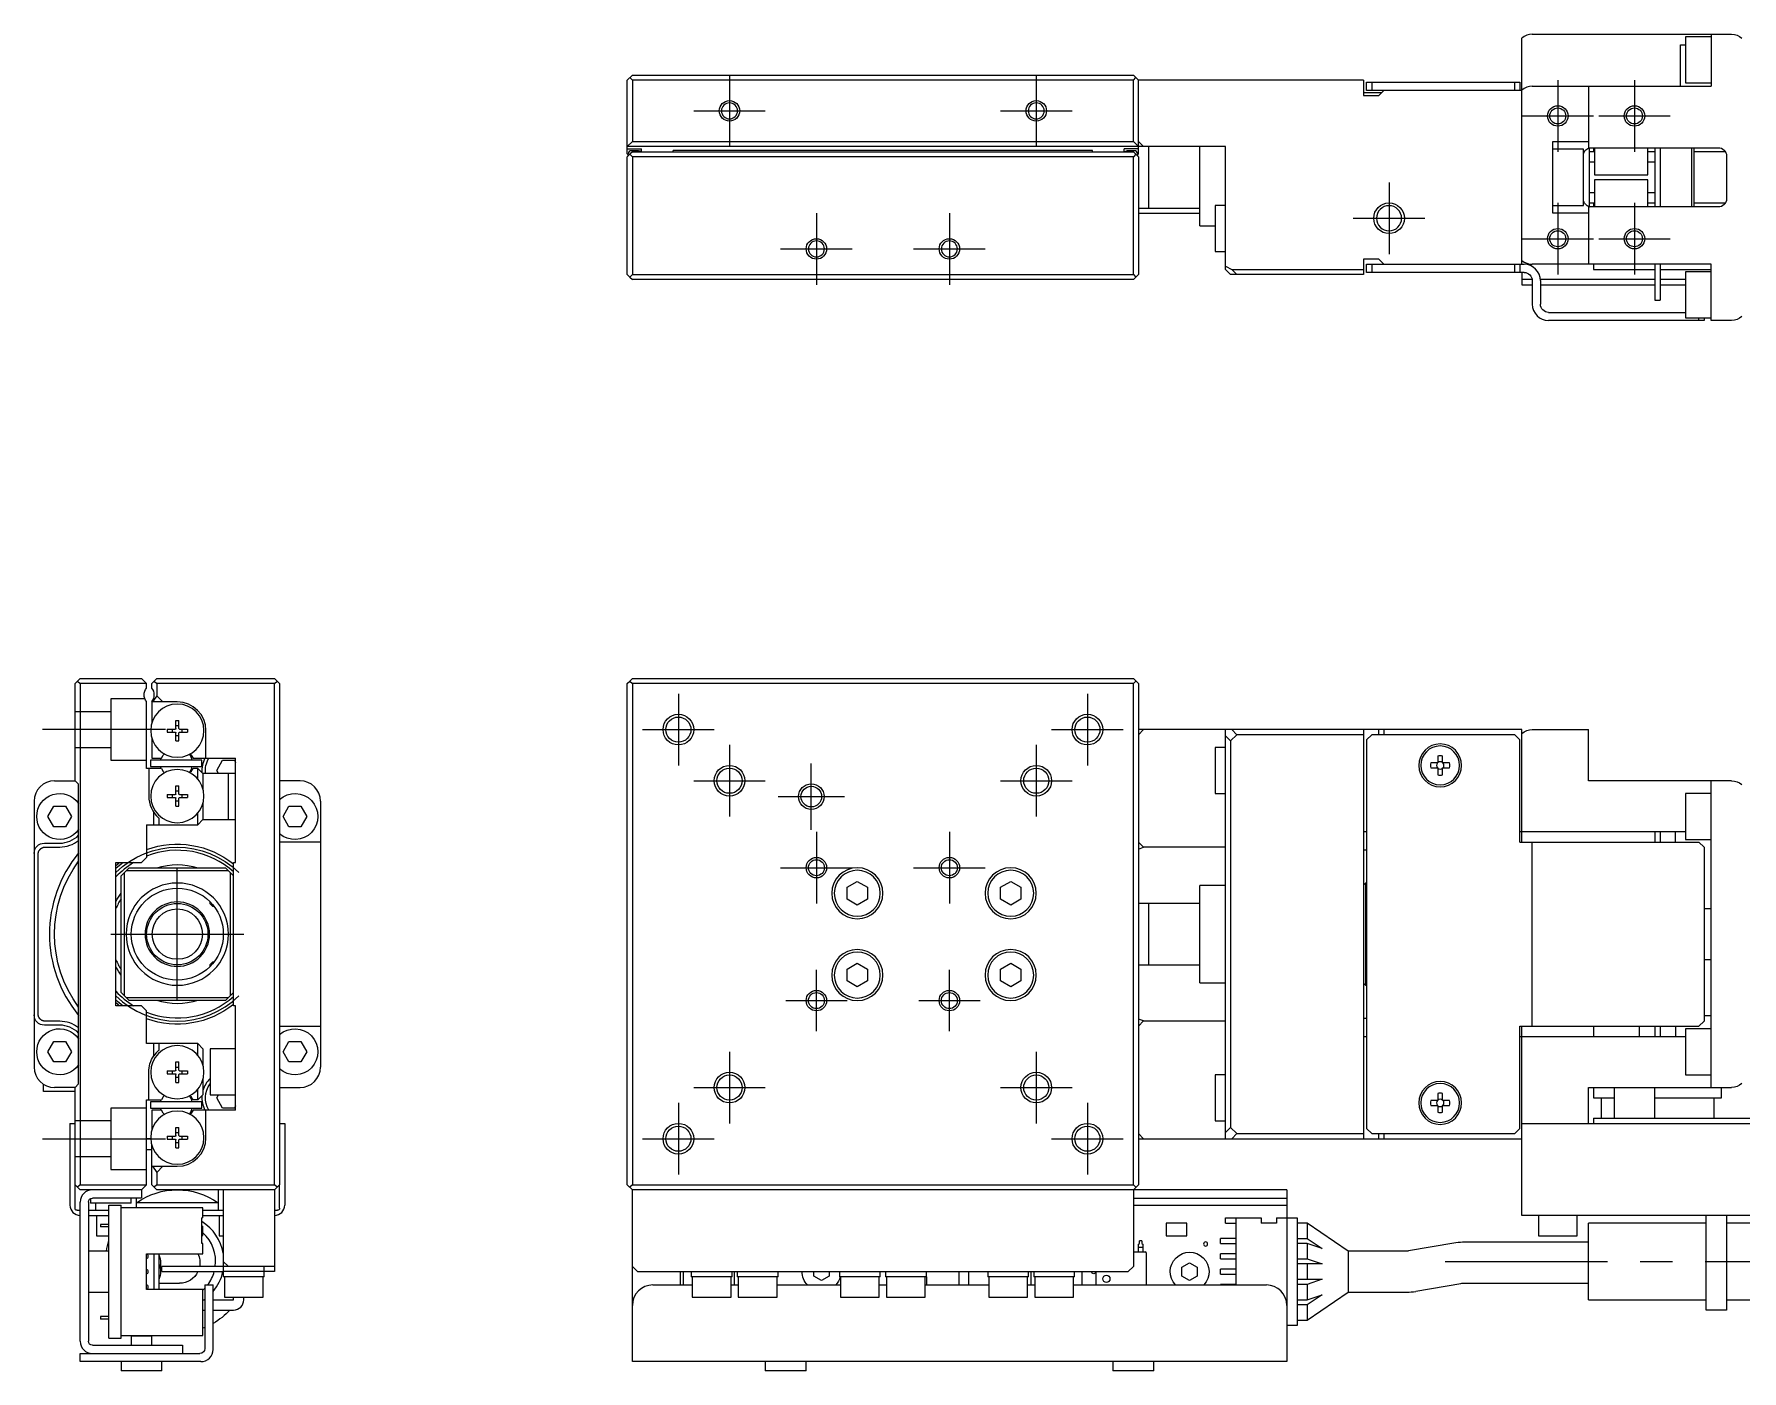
# Model space of a CAD drawing. Extents: x 0 to 586, y -8 to 203.
# Drawn here: x 0 to 167, y 72.1 to 202.8 of the extents above; entities that cross this region are included whole.
import ezdxf

# ---------------------------------------------------------------- set-up
doc = ezdxf.new("R2010")
doc.units = 0
doc.header["$LTSCALE"] = 0.5
doc.linetypes.add('CENTER', pattern=[50.8, 31.75, -6.35, 6.35, -6.35])
doc.linetypes.add('DASHED', pattern=[19.05, 12.7, -6.35])
for name, color, linetype in [('MSM_CENTER', 1, 'CENTER'), ('MSM_CONTINUOUS', 7, 'CONTINUOUS'), ('MSM_DASHED', 4, 'DASHED'), ('MSM_NARROW', 5, 'CONTINUOUS')]:
    doc.layers.add(name, color=color, linetype=linetype)

msp = doc.modelspace()

# ---------------------------------------------------------------- linework, layer by layer
at = {"layer": 'MSM_CENTER'}
for p, q in [((68, 198.8), (68, 191.8)), ((98, 198.8), (98, 191.8)), ((149, 198.3), (149, 191.3)), ((156.5, 198.3), (156.5, 191.3)), ((64.5, 195.3), (71.5, 195.3)), ((94.5, 195.3), (101.5, 195.3)), ((145.5, 194.8), (152.5, 194.8)), ((153, 194.8), (160, 194.8)), ((132.5, 188.3), (132.5, 181.3)), ((149, 186.3), (149, 179.3)), ((156.5, 186.3), (156.5, 179.3)), ((76.5, 185.3), (76.5, 178.3)), ((89.5, 185.3), (89.5, 178.3)), ((129, 184.8), (136, 184.8)), ((145.5, 182.8), (152.5, 182.8)), ((153, 182.8), (160, 182.8)), ((73, 181.8), (80, 181.8)), ((86, 181.8), (93, 181.8)), ((63, 138.3), (63, 131.3)), ((103, 138.3), (103, 131.3)), ((12.84, 134.8), (0.83, 134.8)), ((59.5, 134.8), (66.5, 134.8)), ((99.5, 134.8), (106.5, 134.8)), ((68, 133.3), (68, 126.3)), ((98, 133.3), (98, 126.3)), ((76, 125), (76, 131.5)), ((64.5, 129.8), (71.5, 129.8)), ((94.5, 129.8), (101.5, 129.8)), ((72.75, 128.25), (79.25, 128.25)), ((76.5, 124.8), (76.5, 117.8)), ((89.5, 124.8), (89.5, 117.8)), ((14, 108.3), (14, 121.3)), ((73, 121.3), (80, 121.3)), ((86, 121.3), (93, 121.3)), ((7.5, 114.8), (20.5, 114.8)), ((76.5, 105.3), (76.5, 111.3)), ((89.5, 105.3), (89.5, 111.3)), ((73.5, 108.3), (79.5, 108.3)), ((86.5, 108.3), (92.5, 108.3)), ((68, 103.3), (68, 96.3)), ((98, 103.3), (98, 96.3)), ((64.5, 99.8), (71.5, 99.8)), ((94.5, 99.8), (101.5, 99.8)), ((63, 98.3), (63, 91.3)), ((103, 98.3), (103, 91.3)), ((0.83, 94.8), (12.84, 94.8)), ((59.5, 94.8), (66.5, 94.8)), ((99.5, 94.8), (106.5, 94.8)), ((138, 82.8), (288, 82.8))]:
    msp.add_line(p, q, dxfattribs=at)
at = {"layer": 'MSM_CONTINUOUS'}
for p, q in [((145.5, 197.32), (145.5, 202.42)), ((146.5, 202.8), (166, 202.8)), ((161.5, 202.55), (161.5, 198.05)), ((164, 202.55), (161.5, 202.55)), ((164, 202.8), (164, 197.7)), ((161, 201.75), (161.5, 201.75)), ((161, 197.7), (161, 201.75)), ((58.5, 198.8), (58, 198.3)), ((58.5, 198.8), (107.5, 198.8)), ((108, 198.3), (107.5, 198.8)), ((58, 191.1), (58, 198.3)), ((58.25, 198.55), (58.5, 198.3)), ((58.5, 198.3), (58.5, 192.3)), ((107.5, 198.3), (58.5, 198.3)), ((107.5, 198.3), (107.75, 198.55)), ((107.5, 192.3), (107.5, 198.3)), ((108, 191.1), (108, 198.3)), ((130, 198.3), (108, 198.3)), ((130, 198.3), (130, 196.8)), ((130.3, 197.3), (130.3, 198.1)), ((130.3, 198.1), (145.3, 198.1)), ((145.5, 197.3), (130.3, 197.3)), ((130.8, 198.1), (130.8, 197.3)), ((132, 197.3), (131.5, 196.8)), ((144.8, 197.3), (144.8, 198.1)), ((145.3, 198.1), (145.3, 197.3)), ((145.5, 180.3), (145.5, 197.3)), ((146.5, 197.7), (164, 197.7)), ((152, 197.7), (152, 191.67)), ((161.5, 198.05), (164, 198.05)), ((131.75, 197.05), (130, 197.05)), ((130, 196.8), (131.5, 196.8)), ((58.5, 192.3), (58, 191.8)), ((58.5, 192.3), (107.5, 192.3)), ((108, 191.8), (107.5, 192.3)), ((108.5, 191.8), (108, 192.3)), ((148.5, 192.3), (152, 192.3)), ((148.5, 185.3), (148.5, 192.3)), ((116.5, 191.8), (58, 191.8)), ((58, 191.6), (59.4, 191.6)), ((58.1, 191), (58, 191.1)), ((58.25, 191.05), (58, 190.8)), ((58, 179.3), (58, 190.8)), ((58.1, 190.9), (58.1, 191.1)), ((58.5, 191.3), (58.25, 191.05)), ((58.5, 190.8), (58.25, 191.05)), ((59.1, 191.4), (58.4, 191.4)), ((58.5, 191.3), (107.5, 191.3)), ((58.5, 190.8), (58.5, 179.3)), ((107.5, 190.8), (58.5, 190.8)), ((59.4, 191.3), (59.4, 191.6)), ((103.5, 191.41), (62.5, 191.41)), ((62.5, 191.3), (62.5, 191.41)), ((103.5, 191.3), (103.5, 191.41)), ((106.6, 191.3), (106.6, 191.6)), ((108, 191.6), (106.6, 191.6)), ((107.6, 191.4), (106.9, 191.4)), ((108, 190.8), (107.5, 191.3)), ((107.75, 191.05), (107.5, 190.8)), ((107.5, 179.3), (107.5, 190.8)), ((108, 191.1), (107.9, 191)), ((107.9, 191.1), (107.9, 190.9)), ((108, 190.8), (108, 179.3)), ((109, 185.8), (109, 191.8)), ((114, 184.05), (114, 191.8)), ((116.5, 179.8), (116.5, 191.8)), ((151.5, 191.55), (148.5, 191.55)), ((151.5, 186.05), (151.5, 191.55)), ((152, 191.67), (152.09, 191.67)), ((152.01, 191.65), (152.09, 191.67)), ((152.1, 185.92), (152.1, 191.68)), ((152.6, 191.3), (152.1, 191.3)), ((152.3, 191.7), (164.7, 191.7)), ((152.5, 191.7), (152.5, 191.3)), ((152.6, 191.7), (152.6, 189.05)), ((157.8, 189.05), (157.8, 191.7)), ((158.5, 191.3), (157.8, 191.3)), ((158.5, 191.7), (158.5, 185.9)), ((159, 191.7), (159, 185.9)), ((162.1, 185.9), (162.1, 191.7)), ((162.3, 191.7), (162.3, 185.9)), ((165.39, 191.3), (162.3, 191.3)), ((165.5, 190.9), (165.5, 186.7)), ((152.1, 190.3), (152.6, 190.3)), ((152.6, 189.05), (157.8, 189.05)), ((157.8, 190.3), (158.5, 190.3)), ((152.6, 187.3), (152.1, 187.3)), ((152.6, 188.55), (152.6, 185.9)), ((157.8, 188.55), (152.6, 188.55)), ((157.8, 185.9), (157.8, 188.55)), ((158.5, 187.3), (157.8, 187.3)), ((108, 185.8), (114, 185.8)), ((115.5, 186.05), (115.5, 181.55)), ((116.5, 186.05), (115.5, 186.05)), ((148.5, 186.05), (151.5, 186.05)), ((152, 185.93), (152, 180.3)), ((152, 185.93), (152.09, 185.93)), ((152.09, 185.93), (152.01, 185.96)), ((152.1, 186.3), (152.6, 186.3)), ((164.7, 185.9), (152.3, 185.9)), ((152.5, 186.3), (152.5, 185.9)), ((157.8, 186.3), (158.5, 186.3)), ((162.3, 186.3), (165.39, 186.3)), ((108, 185.3), (114, 185.3)), ((114, 184.05), (115.5, 184.05)), ((152, 185.3), (148.5, 185.3)), ((115.5, 181.55), (116.5, 181.55)), ((131.5, 180.8), (130, 180.8)), ((130, 180.8), (130, 179.3)), ((131.5, 180.8), (132, 180.3)), ((58, 179.3), (58.25, 179.05)), ((58.25, 179.05), (58.5, 179.3)), ((58.25, 179.05), (58.5, 178.8)), ((58.5, 179.3), (107.5, 179.3)), ((107.5, 178.8), (58.5, 178.8)), ((107.5, 179.3), (107.75, 179.05)), ((107.5, 178.8), (108, 179.3)), ((116.5, 180.11), (117.11, 179.8)), ((117, 179.3), (116.5, 179.8)), ((130, 179.3), (117, 179.3)), ((117.11, 179.8), (130, 179.8)), ((117.11, 179.8), (117.61, 179.3)), ((130.3, 179.5), (130.3, 180.3)), ((130.3, 180.3), (145.7, 180.3)), ((145.7, 179.5), (130.3, 179.5)), ((130.8, 180.3), (130.8, 179.5)), ((144.8, 179.5), (144.8, 180.3)), ((145.3, 180.3), (145.3, 179.5)), ((145.5, 179.5), (145.5, 178.3)), ((146.49, 178.8), (145.5, 178.8)), ((164, 180.3), (146.5, 180.3)), ((146.5, 178.7), (146.5, 176.4)), ((158.5, 178.8), (147.3, 178.8)), ((147.3, 178.7), (147.3, 176.4)), ((152.5, 180.3), (152.5, 179.8)), ((152.5, 179.8), (158.5, 179.8)), ((158.5, 180.3), (158.5, 176.8)), ((159, 180.3), (159, 176.8)), ((159, 179.8), (164, 179.8)), ((161.5, 178.8), (159, 178.8)), ((161.5, 179.55), (161.5, 175.05)), ((164, 179.55), (161.5, 179.55)), ((164, 174.8), (164, 180.3)), ((145.5, 178.3), (146.5, 178.3)), ((147.3, 178.3), (158.5, 178.3)), ((159, 178.3), (161.5, 178.3)), ((148.1, 175.6), (161.5, 175.6)), ((158.5, 176.8), (159, 176.8)), ((163.3, 174.8), (148.1, 174.8)), ((161.5, 175.05), (164, 175.05)), ((162.8, 174.8), (162.8, 175.05)), ((163.3, 175.05), (163.3, 174.8)), ((166, 174.8), (164, 174.8)), ((4, 139.3), (4.5, 139.8)), ((4, 129.8), (4, 139.3)), ((4.25, 139.55), (4.5, 139.3)), ((4.5, 139.8), (10.5, 139.8)), ((4.5, 139.3), (4.5, 90.3)), ((11, 139.3), (4.5, 139.3)), ((10.5, 139.8), (11, 139.3)), ((11, 138.86), (11, 139.3)), ((11.5, 139.3), (12, 139.8)), ((11.5, 138.86), (11.5, 139.3)), ((11.75, 139.55), (12, 139.3)), ((12, 139.8), (23.5, 139.8)), ((12, 139.3), (12, 138.1)), ((23.5, 139.3), (12, 139.3)), ((24, 139.3), (23.5, 139.8)), ((23.5, 139.3), (23.75, 139.55)), ((23.5, 90.3), (23.5, 139.3)), ((24, 139.3), (24, 90.3)), ((58, 139.3), (58.25, 139.55)), ((58, 90.3), (58, 139.3)), ((58.25, 139.55), (58.5, 139.8)), ((58.25, 139.55), (58.5, 139.3)), ((58.5, 139.8), (107.5, 139.8)), ((107.5, 139.3), (58.5, 139.3)), ((58.5, 139.3), (58.5, 90.3)), ((107.5, 139.8), (108, 139.3)), ((107.5, 139.3), (107.75, 139.55)), ((107.5, 90.3), (107.5, 139.3)), ((108, 139.3), (108, 90.3)), ((11, 131), (11, 137.54)), ((11.5, 137.54), (11.5, 135.41)), ((14, 137.5), (11.5, 137.5)), ((12, 138.1), (11.58, 137.5)), ((12.6, 137.5), (12, 138.1)), ((13.86, 135.7), (14.15, 135.7)), ((13.86, 134.9), (13.86, 135.7)), ((14.15, 134.9), (14.15, 135.7)), ((11.4, 134.8), (11, 134.8)), ((11.5, 133.99), (11.5, 132)), ((13, 134.84), (13.8, 134.84)), ((13, 134.84), (13, 134.55)), ((13, 134.55), (13.8, 134.55)), ((13.53, 134.55), (13.53, 134.84)), ((14.15, 135.17), (13.86, 135.17)), ((13.86, 133.7), (13.86, 134.49)), ((13.86, 134.23), (14.15, 134.23)), ((13.86, 133.7), (14.15, 133.7)), ((14.15, 133.7), (14.15, 134.49)), ((14.21, 134.84), (15, 134.84)), ((14.21, 134.55), (15, 134.55)), ((14.47, 134.55), (14.47, 134.84)), ((15, 134.84), (15, 134.55)), ((16.8, 132), (16.8, 134.7)), ((108, 134.3), (108.5, 134.8)), ((145.5, 134.8), (108, 134.8)), ((116.5, 94.8), (116.5, 134.8)), ((117, 133.69), (116.5, 134.19)), ((117.61, 134.3), (117, 133.69)), ((117, 133.69), (117, 95.91)), ((117.11, 134.8), (117.61, 134.3)), ((130, 134.3), (117.61, 134.3)), ((130, 134.8), (130, 94.8)), ((130.8, 134.3), (130.3, 133.8)), ((130.3, 133.8), (130.3, 95.8)), ((144.8, 134.3), (130.8, 134.3)), ((131.5, 134.3), (131.5, 134.8)), ((132, 134.8), (132, 134.3)), ((145.3, 133.8), (144.8, 134.3)), ((145.3, 123.8), (145.3, 133.8)), ((145.5, 123.8), (145.5, 134.8)), ((146.5, 134.8), (152, 134.8)), ((152, 129.8), (152, 134.8)), ((11.5, 132), (12.46, 132)), ((12.46, 132), (12.63, 132.29)), ((15.37, 132.29), (15.54, 132)), ((15.54, 132), (19.7, 132)), ((19.7, 121.8), (19.7, 132)), ((115.5, 133.05), (115.5, 128.55)), ((116.5, 133.05), (115.5, 133.05)), ((137.26, 132.22), (137.26, 131.54)), ((137.74, 131.54), (137.74, 132.22)), ((12.46, 131), (11, 131)), ((11.2, 131), (11.2, 128.3)), ((11.39, 131.8), (11.39, 131.2)), ((16.39, 131.8), (11.39, 131.8)), ((11.39, 131.2), (16.39, 131.2)), ((12.46, 131), (12.63, 130.71)), ((15.37, 130.71), (15.54, 131)), ((16, 131), (15.54, 131)), ((16, 129.96), (16, 131)), ((16, 131), (16.5, 130.5)), ((16.39, 131.2), (16.39, 131.8)), ((19.7, 130.5), (16.5, 130.5)), ((16.5, 130.5), (16.5, 129.01)), ((17.85, 130.8), (18.42, 131.8)), ((18.02, 130.5), (17.85, 130.8)), ((18.42, 131.8), (19.58, 131.8)), ((19, 126), (19, 130.5)), ((19.58, 131.8), (19.7, 131.59)), ((137.26, 131.54), (136.58, 131.54)), ((136.58, 131.06), (137.26, 131.06)), ((137.26, 131.06), (137.26, 130.38)), ((138.42, 131.54), (137.74, 131.54)), ((137.74, 131.06), (138.42, 131.06)), ((137.74, 130.38), (137.74, 131.06)), ((2, 129.8), (4, 129.8)), ((4.35, 129.45), (4, 129.8)), ((4.35, 100.15), (4.35, 129.45)), ((13.86, 129.3), (14.15, 129.3)), ((13.86, 128.5), (13.86, 129.3)), ((14.15, 128.77), (13.86, 128.77)), ((14.15, 128.5), (14.15, 129.3)), ((26, 129.8), (24, 129.8)), ((166, 129.8), (152, 129.8)), ((164, 99.8), (164, 129.8)), ((0, 127.8), (0, 101.8)), ((1.35, 126.3), (1.92, 127.3)), ((1.92, 127.3), (3.08, 127.3)), ((3.08, 127.3), (3.65, 126.3)), ((13, 128.44), (13.8, 128.44)), ((13, 128.44), (13, 128.15)), ((13, 128.15), (13.8, 128.15)), ((13.53, 128.15), (13.53, 128.44)), ((13.86, 127.3), (13.86, 128.09)), ((13.86, 127.83), (14.15, 127.83)), ((13.86, 127.3), (14.15, 127.3)), ((14.15, 127.3), (14.15, 128.09)), ((14.21, 128.44), (15, 128.44)), ((14.21, 128.15), (15, 128.15)), ((14.47, 128.15), (14.47, 128.44)), ((15, 128.44), (15, 128.15)), ((16.5, 127.59), (16.5, 126)), ((24.35, 126.3), (24.92, 127.3)), ((24.92, 127.3), (26.08, 127.3)), ((26.08, 127.3), (26.65, 126.3)), ((28, 127.8), (28, 123.8)), ((115.5, 128.55), (116.5, 128.55)), ((161.5, 128.55), (161.5, 124.05)), ((164, 128.55), (161.5, 128.55)), ((1.92, 125.3), (1.35, 126.3)), ((3.08, 125.3), (1.92, 125.3)), ((3.65, 126.3), (3.08, 125.3)), ((11, 125.5), (16, 125.5)), ((11, 125.5), (11, 122.3)), ((11.7, 125.5), (11.7, 126.7)), ((12.2, 126.16), (12.2, 125.5)), ((16, 125.5), (16, 126.64)), ((16.5, 126), (16, 125.5)), ((16.5, 126), (19.7, 126)), ((24.92, 125.3), (24.35, 126.3)), ((26.08, 125.3), (24.92, 125.3)), ((26.65, 126.3), (26.08, 125.3)), ((1, 123.7), (2.5, 123.7)), ((28, 123.8), (24, 123.8)), ((28, 123.8), (28, 105.8)), ((108.5, 123.29), (108, 123.79)), ((130.3, 124.8), (130, 124.8)), ((161.5, 124.8), (145.3, 124.8)), ((145.3, 123.8), (162.8, 123.8)), ((146.5, 105.8), (146.5, 123.8)), ((158.5, 124.8), (158.5, 123.8)), ((159, 124.8), (159, 123.8)), ((160.5, 123.8), (160.5, 124.8)), ((161.5, 124.05), (164, 124.05)), ((163.3, 123.3), (162.8, 123.8)), ((0.38, 107.03), (0.38, 122.57)), ((1.13, 123.32), (2.5, 123.32)), ((11, 122.3), (10.5, 121.8)), ((108, 123.11), (108.5, 123.29)), ((116.5, 123.29), (108.5, 123.29)), ((130, 123.05), (130.3, 123.05)), ((163.3, 123.3), (163.3, 106.3)), ((8, 121.8), (10.5, 121.8)), ((8, 107.8), (8, 121.8)), ((8.5, 120.5), (8.8, 120.8)), ((8.5, 109.1), (8.5, 120.5)), ((9, 121), (8.8, 120.8)), ((8.8, 120.8), (8.8, 108.8)), ((9, 121), (9.3, 121.3)), ((19, 121), (9, 121)), ((9.3, 121.3), (18.7, 121.3)), ((18.7, 121.3), (19, 121)), ((19.2, 120.8), (19, 121)), ((19.2, 108.8), (19.2, 120.8)), ((19.2, 120.8), (19.5, 120.5)), ((19.5, 107.8), (19.5, 121.8)), ((19.5, 121.8), (19.7, 121.8)), ((79.5, 119.38), (80.5, 119.95)), ((79.5, 118.22), (79.5, 119.38)), ((80.5, 119.95), (81.5, 119.38)), ((81.5, 119.38), (81.5, 118.22)), ((94.5, 119.38), (95.5, 119.95)), ((94.5, 118.22), (94.5, 119.38)), ((95.5, 119.95), (96.5, 119.38)), ((96.5, 119.38), (96.5, 118.22)), ((114, 110.05), (114, 119.55)), ((116.5, 119.55), (114, 119.55)), ((130.2, 119.8), (130, 119.6)), ((130.2, 119.8), (130.2, 109.8)), ((130.3, 119.8), (130.2, 119.8)), ((17.2, 117.77), (17.2, 117.96)), ((17.2, 117.77), (17.43, 117.55)), ((17.43, 117.72), (17.43, 117.55)), ((17.43, 117.55), (17.56, 117.55)), ((17.56, 117.55), (17.56, 117.55)), ((17.56, 117.55), (17.56, 117.55)), ((80.5, 117.65), (79.5, 118.22)), ((81.5, 118.22), (80.5, 117.65)), ((95.5, 117.65), (94.5, 118.22)), ((96.5, 118.22), (95.5, 117.65)), ((114, 117.8), (108, 117.8)), ((109, 111.8), (109, 117.8)), ((163.3, 117.3), (164, 117.3)), ((11.04, 113.74), (11.04, 113.74)), ((16.97, 113.74), (16.97, 113.74)), ((12.56, 112), (12.63, 112)), ((12.69, 111.94), (12.63, 112)), ((15.38, 112), (15.31, 111.94)), ((15.38, 112), (15.44, 112)), ((17.43, 112.05), (17.2, 111.82)), ((17.56, 112.05), (17.43, 112.05)), ((17.43, 112.05), (17.43, 111.88)), ((79.5, 111.38), (80.5, 111.95)), ((80.5, 111.95), (81.5, 111.38)), ((94.5, 111.38), (95.5, 111.95)), ((95.5, 111.95), (96.5, 111.38)), ((164, 112.3), (163.3, 112.3)), ((17.2, 111.64), (17.2, 111.82)), ((79.5, 110.22), (79.5, 111.38)), ((80.5, 109.65), (79.5, 110.22)), ((81.5, 110.22), (80.5, 109.65)), ((81.5, 111.38), (81.5, 110.22)), ((94.5, 110.22), (94.5, 111.38)), ((95.5, 109.65), (94.5, 110.22)), ((96.5, 110.22), (95.5, 109.65)), ((96.5, 111.38), (96.5, 110.22)), ((108, 111.8), (114, 111.8)), ((8.8, 108.8), (8.5, 109.1)), ((8.8, 108.8), (9.3, 108.3)), ((9, 108.6), (19, 108.6)), ((19, 108.6), (18.7, 108.3)), ((19, 108.6), (19.2, 108.8)), ((19.5, 109.1), (19.2, 108.8)), ((114, 110.05), (116.5, 110.05)), ((130, 110), (130.2, 109.8)), ((130.2, 109.8), (130.3, 109.8)), ((10.5, 107.8), (8, 107.8)), ((18.7, 108.3), (9.3, 108.3)), ((10.5, 107.8), (11, 107.3)), ((11, 104.1), (11, 107.3)), ((19.7, 107.8), (19.5, 107.8)), ((19.7, 97.6), (19.7, 107.8)), ((2.5, 105.9), (1, 105.9)), ((2.5, 106.28), (1.13, 106.28)), ((24, 105.8), (28, 105.8)), ((28, 105.8), (28, 101.8)), ((108.5, 106.31), (108, 106.49)), ((108, 105.81), (108.5, 106.31)), ((108.5, 106.31), (116.5, 106.31)), ((130.3, 106.55), (130, 106.55)), ((145.3, 95.8), (145.3, 105.8)), ((145.3, 105.8), (162.8, 105.8)), ((145.5, 87.3), (145.5, 105.8)), ((152.5, 105.8), (152.5, 104.8)), ((157, 104.8), (157, 105.8)), ((158.5, 105.8), (158.5, 104.8)), ((159, 105.8), (159, 104.8)), ((160.5, 105.8), (160.5, 104.8)), ((161.5, 105.55), (161.5, 101.05)), ((164, 105.55), (161.5, 105.55)), ((162.8, 105.8), (163.3, 106.3)), ((164, 106.8), (163.3, 106.8)), ((1.35, 103.3), (1.92, 104.3)), ((1.92, 104.3), (3.08, 104.3)), ((3.08, 104.3), (3.65, 103.3)), ((16, 104.1), (11, 104.1)), ((11.7, 102.9), (11.7, 104.1)), ((12.2, 104.1), (12.2, 103.44)), ((16, 102.96), (16, 104.1)), ((16, 104.1), (16.5, 103.6)), ((16.5, 103.6), (16.5, 102.01)), ((19.7, 103.6), (17.2, 103.6)), ((17.2, 103.6), (17.2, 99.1)), ((24.35, 103.3), (24.92, 104.3)), ((24.92, 104.3), (26.08, 104.3)), ((26.08, 104.3), (26.65, 103.3)), ((130, 104.8), (130.3, 104.8)), ((145.3, 104.8), (161.5, 104.8)), ((1.92, 102.3), (1.35, 103.3)), ((3.08, 102.3), (1.92, 102.3)), ((3.65, 103.3), (3.08, 102.3)), ((13.86, 102.3), (14.15, 102.3)), ((13.86, 101.5), (13.86, 102.3)), ((14.15, 101.5), (14.15, 102.3)), ((24.92, 102.3), (24.35, 103.3)), ((26.08, 102.3), (24.92, 102.3)), ((26.65, 103.3), (26.08, 102.3)), ((11.2, 98.6), (11.2, 101.3)), ((13, 101.44), (13.8, 101.44)), ((13, 101.44), (13, 101.15)), ((13, 101.15), (13.8, 101.15)), ((13.53, 101.15), (13.53, 101.44)), ((14.15, 101.77), (13.86, 101.77)), ((13.86, 100.3), (13.86, 101.09)), ((13.86, 100.83), (14.15, 100.83)), ((13.86, 100.3), (14.15, 100.3)), ((14.15, 100.3), (14.15, 101.09)), ((14.21, 101.44), (15, 101.44)), ((14.21, 101.15), (15, 101.15)), ((14.47, 101.15), (14.47, 101.44)), ((15, 101.44), (15, 101.15)), ((16.5, 100.59), (16.5, 99.1)), ((115.5, 101.05), (115.5, 96.55)), ((116.5, 101.05), (115.5, 101.05)), ((161.5, 101.05), (164, 101.05)), ((0.9, 99.4), (0.9, 100.13)), ((4, 99.4), (0.9, 99.4)), ((4, 99.8), (2, 99.8)), ((4, 99.8), (4.35, 100.15)), ((4, 90.3), (4, 99.8)), ((11, 98.6), (12.46, 98.6)), ((11, 90.3), (11, 98.6)), ((12.63, 98.89), (12.46, 98.6)), ((15.54, 98.6), (15.37, 98.89)), ((16, 98.6), (15.54, 98.6)), ((16, 98.6), (16, 99.64)), ((16.5, 99.1), (16, 98.6)), ((17.2, 99.1), (19.7, 99.1)), ((17.85, 98.8), (18.02, 99.1)), ((18.42, 97.8), (17.85, 98.8)), ((24, 99.8), (26, 99.8)), ((137.26, 98.54), (136.58, 98.54)), ((137.26, 99.22), (137.26, 98.54)), ((137.74, 98.54), (137.74, 99.22)), ((138.42, 98.54), (137.74, 98.54)), ((152, 96.3), (152, 99.8)), ((152, 99.8), (166, 99.8)), ((152.5, 99.8), (152.5, 98.8)), ((152.5, 98.8), (154.5, 98.8)), ((153.25, 98.8), (153.25, 96.8)), ((154.5, 99.8), (154.5, 96.8)), ((158.5, 96.8), (158.5, 99.8)), ((158.5, 98.8), (165, 98.8)), ((164.25, 98.8), (164.25, 96.8)), ((165, 98.8), (165, 99.8)), ((11.39, 98.4), (11.39, 97.8)), ((16.39, 98.4), (11.39, 98.4)), ((11.39, 97.8), (16.39, 97.8)), ((12.46, 97.6), (11.5, 97.6)), ((11.5, 97.6), (11.5, 95.61)), ((12.63, 97.31), (12.46, 97.6)), ((15.54, 97.6), (15.37, 97.31)), ((19.7, 97.6), (15.54, 97.6)), ((16.39, 97.8), (16.39, 98.4)), ((16.8, 94.9), (16.8, 97.6)), ((19.58, 97.8), (18.42, 97.8)), ((19.7, 98.01), (19.58, 97.8)), ((136.58, 98.06), (137.26, 98.06)), ((137.26, 98.06), (137.26, 97.38)), ((137.74, 98.06), (138.42, 98.06)), ((137.74, 97.38), (137.74, 98.06)), ((3.5, 96.3), (4, 96.3)), ((3.5, 96.3), (3.5, 88.3)), ((13.86, 95.9), (14.15, 95.9)), ((13.86, 95.1), (13.86, 95.9)), ((14.15, 95.37), (13.86, 95.37)), ((14.15, 95.1), (14.15, 95.9)), ((24, 96.3), (24.5, 96.3)), ((24.5, 96.3), (24.5, 88.3)), ((108.5, 94.8), (108, 95.3)), ((115.5, 96.55), (116.5, 96.55)), ((116.5, 95.41), (117, 95.91)), ((117, 95.91), (117.61, 95.3)), ((117.61, 95.3), (117.11, 94.8)), ((117.61, 95.3), (130, 95.3)), ((130.3, 95.8), (130.8, 95.3)), ((130.8, 95.3), (144.8, 95.3)), ((131.5, 94.8), (131.5, 95.3)), ((132, 95.3), (132, 94.8)), ((144.8, 95.3), (145.3, 95.8)), ((145.5, 96.3), (172.5, 96.3)), ((152.5, 96.8), (152.5, 96.3)), ((152.5, 96.8), (172.5, 96.8)), ((11.4, 94.8), (11, 94.8)), ((11.5, 93.72), (11, 93.72)), ((11.5, 90.3), (11.5, 94.19)), ((13, 95.04), (13.8, 95.04)), ((13, 95.04), (13, 94.75)), ((13, 94.75), (13.8, 94.75)), ((13.53, 94.75), (13.53, 95.04)), ((13.86, 93.9), (13.86, 94.69)), ((13.86, 94.43), (14.15, 94.43)), ((13.86, 93.9), (14.15, 93.9)), ((14.15, 93.9), (14.15, 94.69)), ((14.21, 95.04), (15, 95.04)), ((14.21, 94.75), (15, 94.75)), ((14.47, 94.75), (14.47, 95.04)), ((15, 95.04), (15, 94.75)), ((108, 94.8), (145.5, 94.8)), ((11.5, 92.1), (14, 92.1)), ((11.58, 92.1), (12, 91.5)), ((12, 91.5), (12.6, 92.1)), ((4, 88), (4, 90.3)), ((4.25, 90.05), (4, 90.3)), ((4.5, 90.3), (4.25, 90.05)), ((4.5, 90.3), (11, 90.3)), ((11, 90.3), (10.5, 89.8)), ((11.75, 90.05), (11.5, 90.3)), ((12, 90.3), (11.75, 90.05)), ((12, 91.5), (12, 90.3)), ((12, 90.3), (23.5, 90.3)), ((23.75, 90.05), (23.5, 90.3)), ((24, 90.3), (23.75, 90.05)), ((24, 88), (24, 90.3)), ((58.5, 89.8), (58, 90.3)), ((58.5, 90.3), (58.25, 90.05)), ((58.5, 90.3), (107.5, 90.3)), ((107.75, 90.05), (107.5, 90.3)), ((108, 90.3), (107.5, 89.8)), ((4.5, 89.8), (4.25, 90.05)), ((10.5, 89.8), (4.5, 89.8)), ((4.5, 75), (4.5, 88.6)), ((5.3, 88.6), (5.3, 75)), ((5.5, 88.95), (5.5, 88.5)), ((10.5, 89), (5.7, 89)), ((9.5, 88.5), (9.5, 89)), ((10, 88.05), (10, 89)), ((10, 88.55), (18, 88.55)), ((10.5, 89.8), (10.5, 89)), ((11.75, 90.05), (12, 89.8)), ((23.5, 89.8), (12, 89.8)), ((18, 89.8), (18, 87.8)), ((18.5, 89.8), (18.5, 81.3)), ((23.5, 89.8), (23.75, 90.05)), ((23.5, 89.8), (23.5, 81.8)), ((58.5, 73), (58.5, 89.8)), ((122.5, 89.8), (58.5, 89.8)), ((107.5, 89.8), (107.5, 82.3)), ((107.5, 89), (122.5, 89)), ((122.5, 89.8), (122.5, 73)), ((4.2, 87.8), (4.5, 87.8)), ((5.3, 87.8), (7.3, 87.8)), ((5.3, 87.3), (7.3, 87.3)), ((9.5, 88.5), (5.5, 88.5)), ((6, 88.5), (6, 87.8)), ((6.1, 87.3), (6.1, 85.3)), ((7.3, 75.3), (7.3, 88.3)), ((7.3, 88.3), (8.5, 88.3)), ((8.5, 75.3), (8.5, 88.3)), ((16.5, 88.05), (8.5, 88.05)), ((16.4, 84.55), (16.4, 87.05)), ((16.5, 87.05), (16.4, 87.05)), ((16.5, 87.05), (16.5, 88.05)), ((16.5, 87.8), (18.5, 87.8)), ((16.5, 87.3), (18.5, 87.3)), ((18.1, 87.3), (18.1, 85.3)), ((23.5, 87.8), (23.8, 87.8)), ((107.5, 88.3), (122.5, 88.3)), ((116.5, 87.05), (120, 87.05)), ((116.5, 86.55), (116.5, 87.05)), ((117.5, 87.05), (117.5, 80.5)), ((120, 87.05), (120, 86.55)), ((121.5, 87.05), (123.5, 87.05)), ((121.5, 87.05), (121.5, 86.55)), ((123.5, 87.05), (123.5, 76.55)), ((172.5, 87.3), (145.5, 87.3)), ((147.1, 87.3), (147.1, 85.3)), ((150.9, 85.3), (150.9, 87.3)), ((163.5, 78.05), (163.5, 87.3)), ((165.5, 87.3), (165.5, 78.05)), ((6.1, 85.3), (7.3, 85.3)), ((7.3, 86.42), (6.5, 86.42)), ((6.5, 86.42), (6.5, 86.17)), ((7.3, 86.17), (6.5, 86.17)), ((16.4, 86.25), (16.5, 86.25)), ((16.4, 85.87), (16.5, 85.87)), ((16.4, 85.72), (16.5, 85.72)), ((16.4, 85.35), (16.5, 85.35)), ((16.5, 85.35), (16.5, 86.25)), ((18.1, 85.3), (18.5, 85.3)), ((110.71, 86.55), (110.71, 85.3)), ((112.71, 86.55), (110.71, 86.55)), ((110.71, 85.3), (112.71, 85.3)), ((112.71, 85.3), (112.71, 86.55)), ((116.5, 86.55), (117.5, 86.55)), ((121.5, 86.55), (120, 86.55)), ((124.5, 86.55), (123.5, 86.55)), ((124.5, 86.55), (124.5, 85.05)), ((128.5, 83.8), (124.5, 86.55)), ((147.1, 85.3), (150.9, 85.3)), ((152, 79.05), (152, 86.55)), ((163.5, 86.55), (152, 86.55)), ((187, 86.55), (165.5, 86.55)), ((7.3, 83.8), (5.3, 83.8)), ((11, 83.55), (16.5, 83.55)), ((11, 80.05), (11, 83.55)), ((11.7, 83.55), (11.7, 80.05)), ((12.2, 83.55), (12.2, 80.05)), ((16.5, 84.55), (16.4, 84.55)), ((16.5, 83.55), (16.5, 84.55)), ((107.5, 83.75), (108.66, 83.75)), ((108, 84.48), (108.11, 84.55)), ((108, 83.75), (108, 84.48)), ((108, 84.19), (108.43, 84.19)), ((108.11, 84.55), (108.11, 84.8)), ((108.31, 84.8), (108.11, 84.8)), ((108.31, 84.8), (108.31, 84.55)), ((108.31, 84.55), (108.43, 84.48)), ((108.43, 84.48), (108.43, 83.75)), ((108.76, 83.65), (108.76, 80.5)), ((116, 84.55), (116, 85.05)), ((117.5, 85.05), (116, 85.05)), ((116, 84.55), (117.5, 84.55)), ((116, 83.05), (116, 83.55)), ((117.5, 83.55), (116, 83.55)), ((123.5, 85.05), (124.5, 85.05)), ((124.5, 84.55), (123.5, 84.55)), ((124.5, 85.05), (125.95, 84.05)), ((124.5, 84.55), (124.5, 83.05)), ((125.95, 84.05), (124.5, 84.55)), ((128.5, 83.8), (128.5, 79.8)), ((134.24, 83.8), (128.5, 83.8)), ((138.82, 84.59), (134.41, 83.82)), ((152, 84.67), (139.69, 84.67)), ((12.35, 82.67), (12.35, 81.8)), ((12.5, 81.8), (12.5, 82.3)), ((23.5, 82.3), (12.5, 82.3)), ((19, 82.3), (18.5, 82.8)), ((22.5, 81.3), (22.5, 82.3)), ((58.5, 82.3), (59, 81.8)), ((107, 81.8), (107.5, 82.3)), ((112.25, 82.23), (113, 82.67)), ((112.25, 81.37), (112.25, 82.23)), ((113, 82.67), (113.75, 82.23)), ((113.75, 82.23), (113.75, 81.37)), ((116, 83.05), (117.5, 83.05)), ((116, 81.55), (116, 82.05)), ((117.5, 82.05), (116, 82.05)), ((123.5, 83.05), (124.5, 83.05)), ((125.95, 82.55), (123.5, 82.55)), ((124.5, 83.05), (125.95, 82.55)), ((124.5, 82.55), (124.5, 81.05)), ((12.2, 80.67), (14.21, 80.67)), ((12.5, 81.8), (18.5, 81.8)), ((16.7, 80.5), (16.7, 74.3)), ((16.7, 80.5), (17.5, 80.5)), ((17.5, 74.2), (17.5, 80.5)), ((22.5, 81.8), (18.5, 81.8)), ((22.5, 81.3), (18.5, 81.3)), ((18.6, 81.3), (18.6, 79.3)), ((22.4, 79.3), (22.4, 81.3)), ((23.5, 81.8), (22.5, 81.8)), ((59, 81.8), (107, 81.8)), ((60.5, 80.5), (64.35, 80.5)), ((63.2, 80.5), (63.2, 81.8)), ((63.5, 80.5), (63.5, 81.8)), ((64.25, 81.8), (64.25, 81.3)), ((68.25, 81.3), (64.25, 81.3)), ((64.35, 81.3), (64.35, 79.3)), ((68.15, 79.3), (68.15, 81.3)), ((68.15, 80.5), (68.85, 80.5)), ((68.25, 81.3), (68.25, 81.8)), ((68.5, 80.5), (68.5, 81.8)), ((68.75, 81.8), (68.75, 81.3)), ((72.75, 81.3), (68.75, 81.3)), ((68.85, 81.3), (68.85, 79.3)), ((72.65, 79.3), (72.65, 81.3)), ((72.65, 80.5), (78.85, 80.5)), ((72.67, 80.5), (72.67, 81.3)), ((72.75, 81.3), (72.75, 81.8)), ((76.25, 81.37), (76.25, 81.8)), ((77, 80.93), (76.25, 81.37)), ((77.75, 81.37), (77, 80.93)), ((77.75, 81.8), (77.75, 81.37)), ((78.75, 81.8), (78.75, 81.3)), ((82.75, 81.3), (78.75, 81.3)), ((78.85, 81.3), (78.85, 79.3)), ((82.65, 79.3), (82.65, 81.3)), ((82.65, 80.5), (83.35, 80.5)), ((82.75, 81.3), (82.75, 81.8)), ((83.25, 81.8), (83.25, 81.3)), ((87.25, 81.3), (83.25, 81.3)), ((83.35, 81.3), (83.35, 79.3)), ((87.15, 79.3), (87.15, 81.3)), ((87.15, 80.5), (93.35, 80.5)), ((87.25, 81.3), (87.25, 81.8)), ((87.25, 81.3), (87.25, 80.5)), ((90.45, 80.5), (90.45, 81.8)), ((91.37, 81.8), (91.37, 80.5)), ((93.25, 81.8), (93.25, 81.3)), ((97.25, 81.3), (93.25, 81.3)), ((93.35, 81.3), (93.35, 79.3)), ((97.15, 79.3), (97.15, 81.3)), ((97.15, 80.5), (97.85, 80.5)), ((97.25, 81.3), (97.25, 81.8)), ((97.5, 80.5), (97.5, 81.8)), ((97.75, 81.8), (97.75, 81.3)), ((101.75, 81.3), (97.75, 81.3)), ((97.85, 81.3), (97.85, 79.3)), ((101.65, 79.3), (101.65, 81.3)), ((101.65, 80.5), (120.5, 80.5)), ((101.75, 81.3), (101.75, 81.8)), ((102.5, 80.5), (102.5, 81.8)), ((103.86, 80.5), (103.86, 81.8)), ((113, 80.93), (112.25, 81.37)), ((113.75, 81.37), (113, 80.93)), ((116, 81.55), (117.5, 81.55)), ((116, 80.5), (116, 80.55)), ((117.5, 80.55), (116, 80.55)), ((123.5, 81.05), (125.95, 81.05)), ((124.5, 80.55), (123.5, 80.55)), ((125.95, 81.05), (124.5, 80.55)), ((124.5, 80.55), (124.5, 79.05)), ((135.11, 79.88), (139.51, 80.65)), ((139.69, 80.67), (152, 80.67)), ((5.3, 79.8), (7.3, 79.8)), ((16.5, 80.05), (11, 80.05)), ((16.5, 75.55), (16.5, 80.05)), ((16.5, 79.05), (16.7, 79.05)), ((17.5, 79.05), (19.5, 79.05)), ((18.6, 79.3), (22.4, 79.3)), ((19.5, 79.05), (19.5, 79.3)), ((20.5, 79.05), (20.5, 79.3)), ((64.35, 79.3), (68.15, 79.3)), ((68.85, 79.3), (72.65, 79.3)), ((78.85, 79.3), (82.65, 79.3)), ((83.35, 79.3), (87.15, 79.3)), ((93.35, 79.3), (97.15, 79.3)), ((97.85, 79.3), (101.65, 79.3)), ((123.5, 79.05), (124.5, 79.05)), ((124.5, 78.55), (123.5, 78.55)), ((124.5, 77.05), (128.5, 79.8)), ((124.5, 79.05), (125.95, 79.55)), ((125.95, 79.55), (124.5, 78.55)), ((124.5, 78.55), (124.5, 77.05)), ((128.5, 79.8), (134.24, 79.8)), ((152, 79.05), (163.5, 79.05)), ((165.5, 79.05), (187, 79.05)), ((7.3, 77.42), (6.5, 77.42)), ((6.5, 77.42), (6.5, 77.17)), ((7.3, 77.17), (6.5, 77.17)), ((16.5, 78.05), (16.7, 78.05)), ((17.5, 78.05), (19.5, 78.05)), ((123.5, 77.05), (124.5, 77.05)), ((165.5, 78.05), (163.5, 78.05)), ((7.3, 75.3), (8.5, 75.3)), ((8.5, 75.55), (16.5, 75.55)), ((9.55, 75.55), (9.5, 75.5)), ((9.5, 75.5), (9.5, 74.6)), ((11.5, 75.5), (9.5, 75.5)), ((11.5, 75.5), (11.45, 75.55)), ((11.5, 74.6), (11.5, 75.5)), ((123.5, 76.55), (122.5, 76.55)), ((4.5, 73), (4.5, 73.8)), ((4.5, 73.8), (16.2, 73.8)), ((5.7, 74.6), (14.5, 74.6)), ((14.5, 74.6), (14.5, 73.8)), ((16.3, 73), (4.5, 73)), ((8.5, 73), (8.5, 72.1)), ((12.5, 72.1), (8.5, 72.1)), ((12.5, 72.1), (12.5, 73)), ((122.5, 73), (58.5, 73)), ((71.5, 73), (71.5, 72.1)), ((75.5, 72.1), (71.5, 72.1)), ((75.5, 72.1), (75.5, 73)), ((105.5, 73), (105.5, 72.1)), ((109.5, 72.1), (105.5, 72.1)), ((109.5, 72.1), (109.5, 73))]:
    msp.add_line(p, q, dxfattribs=at)
at = {"layer": 'MSM_CONTINUOUS', "extrusion": (0, 0, -1)}
for p, q in [((151.5, 190.95), (151.51, 191.01)), ((151.5, 190.9), (151.5, 190.95)), ((151.51, 191.01), (151.52, 191.06)), ((151.52, 191.06), (151.53, 191.11)), ((151.53, 191.11), (151.54, 191.16)), ((151.54, 191.16), (151.56, 191.21)), ((151.56, 191.21), (151.58, 191.26)), ((151.58, 191.26), (151.61, 191.3)), ((151.61, 191.3), (151.64, 191.35)), ((151.64, 191.35), (151.66, 191.38)), ((151.66, 191.38), (151.69, 191.41)), ((151.69, 191.41), (151.72, 191.45)), ((151.72, 191.45), (151.75, 191.48)), ((151.75, 191.48), (151.77, 191.5)), ((151.77, 191.5), (151.8, 191.53)), ((151.8, 191.53), (151.84, 191.55)), ((151.84, 191.55), (151.87, 191.57)), ((151.87, 191.57), (151.9, 191.6)), ((151.9, 191.6), (151.94, 191.62)), ((151.94, 191.62), (151.97, 191.63)), ((151.97, 191.63), (152, 191.64)), ((152, 191.64), (152.01, 191.65)), ((151.5, 186.66), (151.5, 186.7)), ((151.5, 186.61), (151.5, 186.66)), ((151.51, 186.57), (151.5, 186.61)), ((151.52, 186.53), (151.51, 186.57)), ((151.53, 186.48), (151.52, 186.53)), ((151.55, 186.43), (151.53, 186.48)), ((151.57, 186.38), (151.55, 186.43)), ((151.59, 186.33), (151.57, 186.38)), ((151.61, 186.29), (151.59, 186.33)), ((151.64, 186.24), (151.61, 186.29)), ((151.67, 186.2), (151.64, 186.24)), ((151.71, 186.16), (151.67, 186.2)), ((151.74, 186.13), (151.71, 186.16)), ((151.77, 186.1), (151.74, 186.13)), ((151.8, 186.08), (151.77, 186.1)), ((151.83, 186.05), (151.8, 186.08)), ((151.86, 186.03), (151.83, 186.05)), ((151.89, 186.01), (151.86, 186.03)), ((151.92, 186), (151.89, 186.01)), ((151.94, 185.98), (151.92, 186)), ((151.97, 185.97), (151.94, 185.98)), ((151.99, 185.96), (151.97, 185.97)), ((152.01, 185.96), (151.99, 185.96)), ((0.38, 122.64), (0.39, 122.67)), ((0.38, 122.6), (0.38, 122.64)), ((0.38, 122.57), (0.38, 122.6)), ((0.39, 122.7), (0.4, 122.73)), ((0.39, 122.67), (0.39, 122.7)), ((0.4, 122.76), (0.41, 122.79)), ((0.4, 122.73), (0.4, 122.76)), ((0.41, 122.79), (0.42, 122.82)), ((0.42, 122.82), (0.43, 122.85)), ((0.43, 122.85), (0.44, 122.87)), ((0.44, 122.87), (0.45, 122.89)), ((0.45, 122.89), (0.46, 122.92)), ((0.46, 122.92), (0.47, 122.94)), ((0.47, 122.94), (0.49, 122.97)), ((0.49, 122.97), (0.5, 122.99)), ((0.5, 122.99), (0.52, 123.02)), ((0.52, 123.02), (0.54, 123.05)), ((0.54, 123.05), (0.56, 123.06)), ((0.56, 123.06), (0.57, 123.08)), ((0.57, 123.08), (0.59, 123.1)), ((0.59, 123.1), (0.61, 123.12)), ((0.61, 123.12), (0.63, 123.13)), ((0.63, 123.13), (0.64, 123.15)), ((0.64, 123.15), (0.66, 123.17)), ((0.66, 123.17), (0.69, 123.18)), ((0.69, 123.18), (0.7, 123.2)), ((0.7, 123.2), (0.72, 123.21)), ((0.72, 123.21), (0.75, 123.22)), ((0.75, 123.22), (0.78, 123.24)), ((0.78, 123.24), (0.8, 123.25)), ((0.8, 123.25), (0.83, 123.26)), ((0.83, 123.26), (0.86, 123.27)), ((0.86, 123.27), (0.89, 123.28)), ((0.89, 123.28), (0.91, 123.29)), ((0.91, 123.29), (0.94, 123.3)), ((0.94, 123.3), (0.97, 123.3)), ((0.97, 123.3), (1, 123.31)), ((1, 123.31), (1.03, 123.31)), ((1.03, 123.31), (1.07, 123.32)), ((1.07, 123.32), (1.1, 123.32)), ((1.1, 123.32), (1.13, 123.32)), ((0.38, 107), (0.38, 107.03)), ((0.38, 106.97), (0.38, 107)), ((0.39, 106.93), (0.38, 106.97)), ((0.39, 106.9), (0.39, 106.93)), ((0.4, 106.87), (0.39, 106.9)), ((0.4, 106.84), (0.4, 106.87)), ((0.41, 106.81), (0.4, 106.84)), ((0.42, 106.79), (0.41, 106.81)), ((0.43, 106.76), (0.42, 106.79)), ((0.44, 106.73), (0.43, 106.76)), ((0.45, 106.7), (0.44, 106.73)), ((0.46, 106.68), (0.45, 106.7)), ((0.48, 106.65), (0.46, 106.68)), ((0.49, 106.62), (0.48, 106.65)), ((0.5, 106.6), (0.49, 106.62)), ((0.52, 106.59), (0.5, 106.6)), ((0.53, 106.56), (0.52, 106.59)), ((0.55, 106.54), (0.53, 106.56)), ((0.57, 106.53), (0.55, 106.54)), ((0.58, 106.51), (0.57, 106.53)), ((0.6, 106.49), (0.58, 106.51)), ((0.62, 106.47), (0.6, 106.49)), ((0.64, 106.46), (0.62, 106.47)), ((0.65, 106.44), (0.64, 106.46)), ((0.68, 106.42), (0.65, 106.44)), ((0.71, 106.4), (0.68, 106.42)), ((0.73, 106.39), (0.71, 106.4)), ((0.76, 106.37), (0.73, 106.39)), ((0.78, 106.36), (0.76, 106.37)), ((0.81, 106.35), (0.78, 106.36)), ((0.83, 106.34), (0.81, 106.35)), ((0.85, 106.33), (0.83, 106.34)), ((0.88, 106.32), (0.85, 106.33)), ((0.91, 106.31), (0.88, 106.32)), ((0.94, 106.3), (0.91, 106.31)), ((0.97, 106.3), (0.94, 106.3)), ((1, 106.29), (0.97, 106.3)), ((1.03, 106.29), (1, 106.29)), ((1.06, 106.28), (1.03, 106.29)), ((1.1, 106.28), (1.06, 106.28)), ((1.13, 106.28), (1.1, 106.28))]:
    msp.add_line(p, q, dxfattribs=at)
for centre, radius in [((-68, 195.3), 0.783), ((-98, 195.3), 0.783), ((-132.5, 184.8), 1.23), ((-76.5, 181.8), 0.783), ((-89.5, 181.8), 0.783), ((-14, 134.7), 2.6), ((-137.5, 131.3), 2.1), ((-137.5, 131.3), 1.9), ((-14, 128.3), 2.6), ((-80.5, 118.8), 2.5), ((-80.5, 118.8), 2.25), ((-95.5, 118.8), 2.5), ((-95.5, 118.8), 2.25), ((-14, 114.8), 5), ((-14, 114.8), 3.15), ((-80.5, 110.8), 2.5), ((-80.5, 110.8), 2.25), ((-95.5, 110.8), 2.5), ((-95.5, 110.8), 2.25), ((-14, 101.3), 2.6), ((-137.5, 98.3), 2.1), ((-137.5, 98.3), 1.9), ((-14, 94.9), 2.6), ((-114.56, 84.5), 0.2)]:
    msp.add_circle(centre, radius, dxfattribs=at)
at = {"layer": 'MSM_CONTINUOUS'}
for centre, radius in [((149, 194.8), 0.783), ((156.5, 194.8), 0.783), ((149, 182.8), 0.783), ((156.5, 182.8), 0.783), ((63, 134.8), 1.23), ((103, 134.8), 1.23), ((68, 129.8), 1.23), ((98, 129.8), 1.23), ((76, 128.25), 1.01), ((76.5, 121.3), 0.783), ((89.5, 121.3), 0.783), ((14, 114.8), 4.5), ((14, 114.8), 3), ((76.5, 108.3), 0.783), ((89.5, 108.3), 0.783), ((68, 99.8), 1.23), ((98, 99.8), 1.23), ((63, 94.8), 1.23), ((103, 94.8), 1.23), ((104.86, 81.1), 0.35)]:
    msp.add_circle(centre, radius, dxfattribs=at)
for centre, radius, start, end in [((146.5, 201.3), 1.5, 90, 131.8103), ((146.5, 196.2), 1.5, 90, 131.8103), ((58.4, 191.1), 0.3, 90, 180), ((59.1, 191.1), 0.3, 41.8103, 90), ((106.9, 191.1), 0.3, 90, 138.1897), ((107.6, 191.1), 0.3, 0, 90), ((146.5, 181.8), 1.5, 228.1897, 270), ((145.7, 178.7), 1.6, 0, 90), ((148.1, 176.4), 1.6, 180, 270), ((10.75, 138.2), 1, 318.5904, 41.4096), ((14, 134.7), 2.8, 0, 90), ((13.89, 131.5), 1.59, 161.6416, 169.1069), ((13.89, 131.5), 1.59, 10.8931, 34.2044), ((19, 130.8), 2.6, 152.5136, 184.5966), ((137.5, 131.3), 0.95, 75.3667, 104.6333), ((13.89, 131.5), 1.59, 190.8931, 198.3584), ((14, 131.5), 1.59, 210, 216.1972), ((13.89, 131.5), 1.59, 325.7956, 349.1069), ((14, 131.5), 1.59, 323.8028, 330), ((137.5, 131.3), 0.95, 165.3667, 194.6333), ((137.5, 131.3), 0.365, 138.8496, 221.1504), ((137.5, 131.3), 0.365, 48.8496, 131.1504), ((137.5, 131.3), 0.365, 228.8496, 311.1504), ((137.5, 131.3), 0.95, 255.3667, 284.6333), ((137.5, 131.3), 0.365, 318.8496, 41.1504), ((137.5, 131.3), 0.95, 345.3667, 14.6333), ((2, 127.8), 2, 90, 180), ((26, 127.8), 2, 0, 90), ((14, 128.3), 2.8, 180, 229.9948), ((2.5, 126.3), 2.6, 270, 315.3603), ((2.5, 126.3), 2.98, 270, 308.3451), ((14, 114.8), 12.5, 140.5338, 219.4662), ((14, 114.8), 8.2, 47.8764, 111.4601), ((14, 114.8), 8.2, 121.3881, 137.0297), ((14, 114.8), 6.5, 147.7958, 157.3801), ((14, 114.8), 6.5, 202.6199, 212.2042), ((14, 114.8), 8.2, 222.9703, 238.6119), ((14, 114.8), 8.5, 225.0991, 314.9009), ((14, 114.8), 8.2, 248.5399, 312.1236), ((2.5, 103.3), 2.98, 51.6549, 90), ((2.5, 103.3), 2.6, 44.6397, 90), ((14, 101.3), 2.8, 130.0052, 145.2281), ((2, 101.8), 2, 180, 270), ((19, 98.8), 2.6, 133.8131, 164.0576), ((26, 101.8), 2, 270, 0), ((13.89, 98.1), 1.59, 161.6416, 169.1069), ((14, 98.1), 1.59, 143.8028, 150), ((13.89, 98.1), 1.59, 10.8931, 34.2044), ((14, 98.1), 1.59, 30, 36.1972), ((19, 98.8), 2.6, 175.4034, 207.4864), ((137.5, 98.3), 0.95, 165.3667, 194.6333), ((137.5, 98.3), 0.365, 138.8496, 221.1504), ((137.5, 98.3), 0.95, 75.3667, 104.6333), ((137.5, 98.3), 0.365, 48.8496, 131.1504), ((137.5, 98.3), 0.365, 318.8496, 41.1504), ((137.5, 98.3), 0.95, 345.3667, 14.6333), ((13.89, 98.1), 1.59, 190.8931, 198.3584), ((13.89, 98.1), 1.59, 325.7956, 349.1069), ((137.5, 98.3), 0.365, 228.8496, 311.1504), ((137.5, 98.3), 0.95, 255.3667, 284.6333), ((14, 94.9), 2.8, 270, 0), ((5.7, 88.6), 1.2, 90, 180), ((4.5, 88.3), 1, 180, 270), ((23.5, 88.3), 1, 270, 0), ((14, 82.8), 4.57, 10.0411, 58.3207), ((14, 82.8), 3.75, 352.3377, 48.1896), ((10.9, 83.3), 0.25, 293.5782, 66.4218), ((108.66, 83.65), 0.1, 0, 90), ((139.69, 79.67), 5, 90, 100), ((10.9, 81.8), 0.25, 293.5782, 66.4218), ((10.9, 80.3), 0.25, 293.5782, 66.4218), ((14, 82.8), 3.75, 311.8103, 316.0545), ((14, 82.8), 3.75, 322.1691, 344.534), ((14, 82.8), 4.57, 319.984, 347.3603), ((60.5, 78.5), 2, 90, 180), ((120.5, 78.5), 2, 0, 90), ((14, 82.8), 4.57, 304.8582, 306.2145), ((19.5, 79.05), 1, 270, 0), ((134.24, 84.8), 5, 270, 280), ((5.7, 75), 1.2, 180, 270), ((16.3, 74.2), 1.2, 270, 0)]:
    msp.add_arc(centre, radius, start, end, dxfattribs=at)
at = {"layer": 'MSM_CONTINUOUS', "extrusion": (0, 0, -1)}
for centre, radius, start, end in [((-166, 201.3), 1.5, 90, 131.8103), ((-152.3, 190.9), 0.8, 74.8734, 90), ((-164.7, 190.9), 0.8, 90, 180), ((-152.3, 186.7), 0.8, 270, 285.1266), ((-164.7, 186.7), 0.8, 180, 270), ((-145.7, 178.7), 0.8, 90, 180), ((-148.1, 176.4), 0.8, 270, 0), ((-166, 176.3), 1.5, 228.1897, 270), ((-11.75, 138.2), 1, 318.5904, 41.4096), ((-13.8, 134.9), 0.06, 180, 270), ((-13.8, 134.49), 0.06, 90, 180), ((-14.21, 134.9), 0.06, 270, 0), ((-14.21, 134.49), 0.06, 0, 90), ((-146.5, 133.3), 1.5, 48.1897, 90), ((-14, 131.5), 1.59, 30, 36.1972), ((-14, 131.5), 1.59, 143.8028, 150), ((-19, 130.8), 2.25, 352.3377, 32.231), ((-2.5, 126.3), 2.25, 214.6921, 145.3079), ((-25.5, 126.3), 2.25, 48.1897, 311.8103), ((-166, 128.3), 1.5, 90, 131.8103), ((-13.8, 128.5), 0.06, 180, 270), ((-13.8, 128.09), 0.06, 90, 180), ((-14.21, 128.5), 0.06, 270, 0), ((-14.21, 128.09), 0.06, 0, 90), ((-1, 122.7), 1, 0, 90), ((-14, 114.8), 8.5, 45.0991, 134.9009), ((-14, 114.8), 8.8, 70.0677, 128.6822), ((-14, 114.8), 12, 323.5298, 36.4702), ((-14, 114.8), 9, 48.1897, 51.0576), ((-14, 114.8), 8.8, 47.0141, 52.6982), ((-14, 114.8), 6.8, 72.9174, 107.0826), ((-14, 114.8), 6.8, 28.0725, 36.0189), ((-14, 114.8), 6.8, 323.9811, 331.9275), ((-1, 106.9), 1, 270, 0), ((-14, 114.8), 8.8, 307.3018, 312.9859), ((-14, 114.8), 9, 308.9424, 311.8103), ((-14, 114.8), 8.8, 231.3178, 289.9323), ((-14, 114.8), 6.8, 252.9174, 287.0826), ((-2.5, 103.3), 2.25, 214.6921, 145.3079), ((-25.5, 103.3), 2.25, 48.1897, 311.8103), ((-14, 101.3), 2.8, 0, 34.7719), ((-13.8, 101.5), 0.06, 180, 270), ((-13.8, 101.09), 0.06, 90, 180), ((-14.21, 101.5), 0.06, 270, 0), ((-14.21, 101.09), 0.06, 0, 90), ((-19, 98.8), 2.25, 327.769, 36.8699), ((-166, 101.3), 1.5, 228.1897, 270), ((-14, 98.1), 1.59, 323.8028, 330), ((-14, 98.1), 1.59, 210, 216.1972), ((-13.8, 95.1), 0.06, 180, 270), ((-13.8, 94.69), 0.06, 90, 180), ((-14.21, 95.1), 0.06, 270, 0), ((-14.21, 94.69), 0.06, 0, 90), ((-14, 82.8), 7, 55.1501, 124.8499), ((-5.7, 88.6), 0.4, 0, 90), ((-4.2, 88), 0.2, 270, 0), ((-23.8, 88), 0.2, 180, 270), ((-14, 82.8), 7, 8.2132, 16.835), ((-14.21, 82.67), 2, 153.84, 190.6099), ((-113, 81.8), 1.9, 316.8264, 223.1735), ((-134.24, 84.8), 1, 260, 270), ((-10.35, 82.67), 2, 157.6684, 180), ((-10.35, 81.8), 2, 157.6684, 202.3316), ((-14.21, 82.67), 2, 205.7294, 270), ((-77, 81.8), 1.9, 316.8264, 0), ((-77, 81.8), 1.9, 195.2575, 223.1736), ((-103.62, 81.8), 0.2, 180, 0), ((-139.69, 79.67), 1, 80, 90), ((-14, 82.8), 7, 222.7321, 240), ((-14, 82.8), 7, 247.3119, 249.0752), ((-5.7, 75), 0.4, 270, 0), ((-16.2, 74.3), 0.5, 180, 270)]:
    msp.add_arc(centre, radius, start, end, dxfattribs=at)
at = {"layer": 'MSM_DASHED'}
for p, q in [((10.83, 137.8), (7.5, 137.8)), ((7.5, 137.8), (7.5, 131.8)), ((7.5, 136.55), (4, 136.55)), ((4, 133.05), (7.5, 133.05)), ((7.5, 131.8), (11, 131.8)), ((7.5, 97.8), (7.5, 91.8)), ((11, 97.8), (7.5, 97.8)), ((7.5, 96.55), (4, 96.55)), ((4, 93.05), (7.5, 93.05)), ((7.5, 91.8), (11, 91.8))]:
    msp.add_line(p, q, dxfattribs=at)
at = {"layer": 'MSM_NARROW'}
for centre, radius in [((68, 195.3), 1), ((98, 195.3), 1), ((149, 194.8), 1), ((156.5, 194.8), 1), ((132.5, 184.8), 1.5), ((149, 182.8), 1), ((156.5, 182.8), 1), ((76.5, 181.8), 1), ((89.5, 181.8), 1), ((63, 134.8), 1.5), ((103, 134.8), 1.5), ((68, 129.8), 1.5), ((98, 129.8), 1.5), ((76, 128.25), 1.25), ((76.5, 121.3), 1), ((89.5, 121.3), 1), ((14, 114.8), 2.46), ((76.5, 108.3), 1), ((89.5, 108.3), 1), ((68, 99.8), 1.5), ((98, 99.8), 1.5), ((63, 94.8), 1.5), ((103, 94.8), 1.5)]:
    msp.add_circle(centre, radius, dxfattribs=at)

doc.saveas('drawing.dxf')
